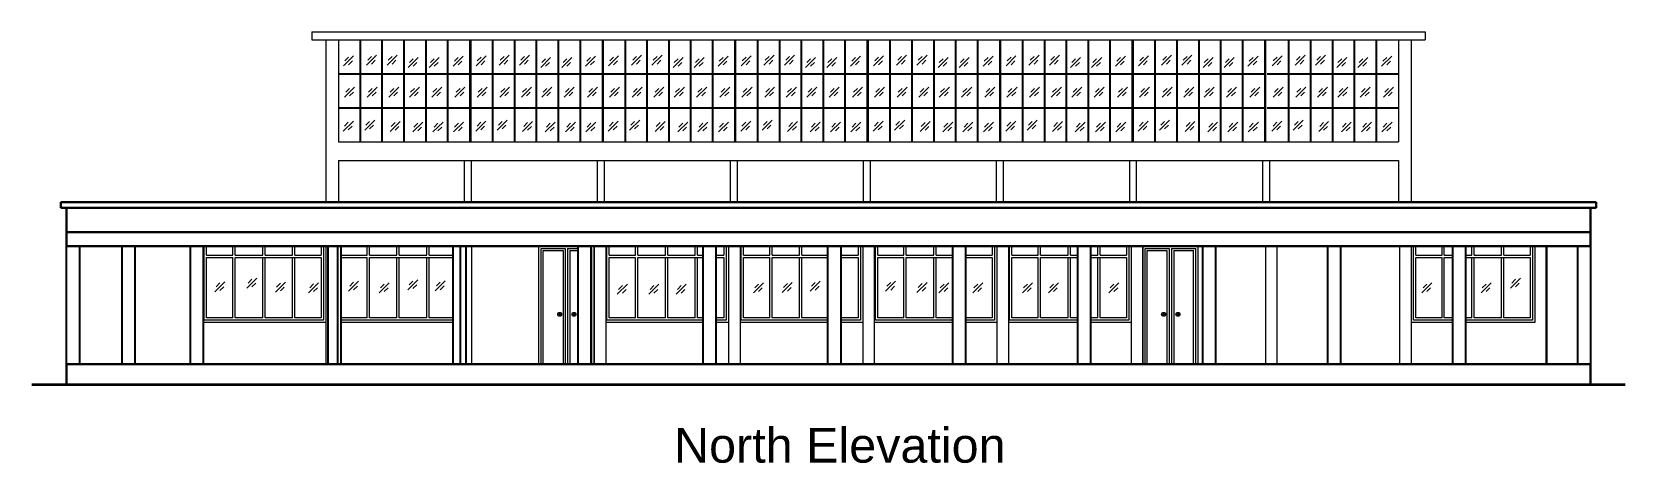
# Model space of a CAD drawing. Header units: inches. Extents: x -6800 to 96653, y -25814 to 17379.
# Drawn here: x 4091 to 5468, y 32 to 405 of the extents above; entities that cross this region are included whole.
import ezdxf

# ---------------------------------------------------------------- set-up
doc = ezdxf.new("R2010")
doc.units = ezdxf.units.IN
doc.header["$MEASUREMENT"] = 0
for name, color, linetype, lineweight in [('Col ele', 50, 'Continuous', 25), ('Const line', 131, 'Continuous', 5), ('Door ele', 20, 'Continuous', 15), ('ele back', 51, 'Continuous', 15), ('ele front', 30, 'Continuous', 30), ('Glass Panal', 200, 'Continuous', 25), ('Ground level', 210, 'Continuous', 35), ('Opening elevation', 130, 'Continuous', 9), ('text', 31, 'Continuous', 13), ('Win ele', 211, 'Continuous', 15)]:
    doc.layers.add(name, color=color, linetype=linetype, lineweight=lineweight)
doc.styles.get("Standard").update_dxf_attribs({"font": 'arial.ttf'})

msp = doc.modelspace()

# ---------------------------------------------------------------- linework, layer by layer
at = {"transparency": 33554559}
for p, q in [((4355.1, 219.9), (4355.1, 117.9)), ((4461.1, 219.9), (4461.1, 117.9))]:
    msp.add_line(p, q, dxfattribs=at)
at = {"layer": 'Col ele'}
for points in [[(4121.1, 117.9), (4121.1, 219.9)], [(4132.1, 219.9), (4132.1, 117.9)], [(4180.1, 219.9), (4180.1, 117.9), (4169.1, 117.9), (4169.1, 219.9)], [(4228.1, 117.9), (4228.1, 219.9)], [(4239.1, 219.9), (4239.1, 117.9)], [(4347.1, 117.9), (4347.1, 219.9)], [(4358.1, 219.9), (4358.1, 117.9)], [(4455.1, 117.9), (4455.1, 219.9)], [(4466.1, 219.9), (4466.1, 117.9)], [(4563.1, 117.9), (4563.1, 219.9)], [(4574.1, 219.9), (4574.1, 117.9)], [(4671.1, 117.9), (4671.1, 219.9)], [(4682.1, 219.9), (4682.1, 117.9)], [(4779.1, 117.9), (4779.1, 219.9)], [(4790.1, 219.9), (4790.1, 117.9)], [(4887.1, 117.9), (4887.1, 219.9)], [(4898.1, 219.9), (4898.1, 117.9)], [(4995.1, 117.9), (4995.1, 219.9)], [(5006.1, 219.9), (5006.1, 117.9)], [(5103.1, 117.9), (5103.1, 219.9)], [(5114.1, 219.9), (5114.1, 117.9)], [(5211.1, 117.9), (5211.1, 219.9)], [(5222.1, 219.9), (5222.1, 117.9)], [(5319.1, 117.9), (5319.1, 219.9)], [(5330.1, 219.9), (5330.1, 117.9)], [(5427.1, 117.9), (5427.1, 219.9)], [(5438.1, 219.9), (5438.1, 117.9)]]:
    msp.add_lwpolyline(points, dxfattribs=at)
at = {"layer": 'Const line', "transparency": 33554564}
for p, q in [((4358.1, 211.9), (4380.8, 211.9)), ((4358.1, 209.9), (4380.8, 209.9)), ((4382.8, 211.9), (4406.6, 211.9))]:
    msp.add_line(p, q, dxfattribs=at)
at = {"layer": 'Door ele', "transparency": 33554564}
for p, q in [((4529.1, 117.9), (4529.1, 219.9)), ((4531.1, 117.9), (4531.1, 217.9)), ((4531.1, 217.9), (4552.1, 217.9)), ((4533.1, 117.9), (4533.1, 215.9)), ((4533.1, 215.9), (4550.1, 215.9)), ((4550.1, 215.9), (4550.1, 117.9)), ((4552.1, 217.9), (4552.1, 117.9)), ((4554.1, 217.9), (4563.1, 217.9)), ((4554.1, 217.9), (4554.1, 117.9)), ((4556.1, 215.9), (4563.1, 215.9)), ((4556.1, 215.9), (4556.1, 117.9)), ((4575.1, 117.9), (4575.1, 217.9)), ((5053.1, 117.9), (5053.1, 217.9)), ((5053.1, 217.9), (5074.1, 217.9)), ((5055.1, 117.9), (5055.1, 215.9)), ((5055.1, 215.9), (5072.1, 215.9)), ((5072.1, 215.9), (5072.1, 117.9)), ((5074.1, 217.9), (5074.1, 117.9)), ((5076.1, 217.9), (5097.1, 217.9)), ((5076.1, 217.9), (5076.1, 117.9)), ((5078.1, 215.9), (5095.1, 215.9)), ((5078.1, 215.9), (5078.1, 117.9)), ((5095.1, 117.9), (5095.1, 215.9)), ((5097.1, 117.9), (5097.1, 217.9)), ((5099.1, 117.9), (5099.1, 219.9))]:
    msp.add_line(p, q, dxfattribs=at)
at = {"layer": 'Door ele'}
for p, q in [((4574.1, 217.9), (4575.1, 217.9)), ((5051.1, 117.9), (5051.1, 219.9))]:
    msp.add_line(p, q, dxfattribs=at)
at = {"layer": 'Door ele', "transparency": 33554559}
msp.add_line((4577.1, 117.9), (4577.1, 219.9), dxfattribs=at)
at = {"layer": 'Door ele', "transparency": 33554564}
for centre, radius in [((4547.2, 160.9), 1.71), ((4547.2, 160.9), 0.709), ((4559.6, 160.9), 1.71), ((4559.6, 160.9), 0.709), ((5069.2, 160.9), 1.71), ((5069.2, 160.9), 0.709), ((5081.6, 160.9), 1.71), ((5081.6, 160.9), 0.709)]:
    msp.add_circle(centre, radius, dxfattribs=at)
at = {"layer": 'ele back', "transparency": 33554641}
for p, q in [((4333.1, 404.9), (5295.1, 404.9)), ((4333.1, 404.9), (4333.1, 397.9)), ((5295.1, 404.9), (5295.1, 397.9)), ((4333.1, 397.9), (5295.1, 397.9)), ((4345.1, 397.9), (4345.1, 257.9)), ((4356.1, 397.9), (4356.1, 309.9)), ((4469.6, 309.9), (4469.6, 397.9)), ((4470.6, 309.9), (4470.6, 397.9)), ((4584.1, 309.9), (4584.1, 397.9)), ((4585.1, 309.9), (4585.1, 397.9)), ((4698.6, 309.9), (4698.6, 397.9)), ((4699.6, 309.9), (4699.6, 397.9)), ((4813.1, 309.9), (4813.1, 397.9)), ((4814.1, 309.9), (4814.1, 397.9)), ((4927.6, 309.9), (4927.6, 397.9)), ((4928.6, 309.9), (4928.6, 397.9)), ((5042.1, 309.9), (5042.1, 397.9)), ((5043.1, 309.9), (5043.1, 397.9)), ((5156.6, 309.9), (5156.6, 397.9)), ((5157.6, 309.9), (5157.6, 397.9)), ((5272.1, 397.9), (5272.1, 309.9)), ((5283.1, 397.9), (5283.1, 257.9)), ((4356.1, 309.9), (4469.6, 309.9)), ((4469.6, 309.9), (5272.1, 309.9)), ((4356.1, 293.9), (5272.1, 293.9)), ((4356.1, 293.9), (4356.1, 257.9)), ((4464.6, 293.9), (4464.6, 257.9)), ((4470.6, 293.9), (4470.6, 257.9)), ((4579.6, 293.9), (4579.6, 257.9)), ((4585.6, 293.9), (4585.6, 257.9)), ((4694.6, 293.9), (4694.6, 257.9)), ((4700.6, 293.9), (4700.6, 257.9)), ((4809.6, 293.9), (4809.6, 257.9)), ((4815.6, 293.9), (4815.6, 257.9)), ((4924.6, 293.9), (4924.6, 257.9)), ((4930.6, 293.9), (4930.6, 257.9)), ((5039.6, 293.9), (5039.6, 257.9)), ((5045.6, 293.9), (5045.6, 257.9)), ((5154.6, 293.9), (5154.6, 257.9)), ((5160.6, 293.9), (5160.6, 257.9)), ((5272.1, 293.9), (5272.1, 257.9))]:
    msp.add_line(p, q, dxfattribs=at)
at = {"layer": 'ele front', "transparency": 33554687}
for p, q in [((4116.1, 257.9), (4116.1, 252.9)), ((4116.1, 257.9), (5443.1, 257.9)), ((4116.1, 252.9), (5443.1, 252.9)), ((4121.1, 252.9), (4121.1, 231.9)), ((5438.1, 252.9), (5438.1, 231.9)), ((5443.1, 257.9), (5443.1, 252.9)), ((5400.1, 219.9), (5400.1, 117.9)), ((4121.1, 117.9), (5438.1, 117.9)), ((4121.1, 99.9), (4121.1, 117.9)), ((5438.1, 99.9), (5438.1, 117.9))]:
    msp.add_line(p, q, dxfattribs=at)
msp.add_lwpolyline([(4121.1, 231.9), (5438.1, 231.9), (5438.1, 219.9), (4121.1, 219.9)], close=True, dxfattribs=at)
at = {"layer": 'Glass Panal', "transparency": 33554628}
for p, q in [((4375, 309.9), (4375, 397.9)), ((4393.9, 309.9), (4393.9, 397.9)), ((4412.8, 309.9), (4412.8, 397.9)), ((4431.7, 309.9), (4431.7, 397.9)), ((4450.6, 309.9), (4450.6, 397.9)), ((4489.5, 309.9), (4489.5, 397.9)), ((4508.4, 309.9), (4508.4, 397.9)), ((4527.3, 309.9), (4527.3, 397.9)), ((4546.2, 309.9), (4546.2, 397.9)), ((4565.1, 309.9), (4565.1, 397.9)), ((4604, 309.9), (4604, 397.9)), ((4622.9, 309.9), (4622.9, 397.9)), ((4641.8, 309.9), (4641.8, 397.9)), ((4660.7, 309.9), (4660.7, 397.9)), ((4679.6, 309.9), (4679.6, 397.9)), ((4718.5, 309.9), (4718.5, 397.9)), ((4737.4, 309.9), (4737.4, 397.9)), ((4756.3, 309.9), (4756.3, 397.9)), ((4775.2, 309.9), (4775.2, 397.9)), ((4794.1, 309.9), (4794.1, 397.9)), ((4833, 309.9), (4833, 397.9)), ((4851.9, 309.9), (4851.9, 397.9)), ((4870.8, 309.9), (4870.8, 397.9)), ((4889.7, 309.9), (4889.7, 397.9)), ((4908.6, 309.9), (4908.6, 397.9)), ((4947.5, 309.9), (4947.5, 397.9)), ((4966.4, 309.9), (4966.4, 397.9)), ((4985.3, 309.9), (4985.3, 397.9)), ((5004.2, 309.9), (5004.2, 397.9)), ((5023.1, 309.9), (5023.1, 397.9)), ((5062, 309.9), (5062, 397.9)), ((5080.9, 309.9), (5080.9, 397.9)), ((5099.8, 309.9), (5099.8, 397.9)), ((5118.7, 309.9), (5118.7, 397.9)), ((5137.6, 309.9), (5137.6, 397.9)), ((5177.5, 309.9), (5177.5, 397.9)), ((5196.4, 309.9), (5196.4, 397.9)), ((5215.3, 309.9), (5215.3, 397.9)), ((5234.2, 309.9), (5234.2, 397.9)), ((5253.1, 309.9), (5253.1, 397.9)), ((4356.1, 368.5), (4469.6, 368.5)), ((4470.6, 368.5), (4584.1, 368.5)), ((4585.1, 368.5), (4698.6, 368.5)), ((4699.6, 368.5), (4813.1, 368.5)), ((4814.1, 368.5), (4927.6, 368.5)), ((4928.6, 368.5), (5042.1, 368.5)), ((5043.1, 368.5), (5156.6, 368.5)), ((5158.6, 368.5), (5272.1, 368.5)), ((4356.1, 339.2), (4469.6, 339.2)), ((4470.6, 339.2), (4584.1, 339.2)), ((4585.1, 339.2), (4698.6, 339.2)), ((4699.6, 339.2), (4813.1, 339.2)), ((4814.1, 339.2), (4927.6, 339.2)), ((4928.6, 339.2), (5042.1, 339.2)), ((5043.1, 339.2), (5156.6, 339.2)), ((5158.6, 339.2), (5272.1, 339.2))]:
    msp.add_line(p, q, dxfattribs=at)
at = {"layer": 'Ground level'}
msp.add_line((5468.1, 99.9), (4091.1, 99.9), dxfattribs=at)
at = {"layer": 'Opening elevation', "lineweight": 5, "transparency": 33554526}
for p, q in [((4360.5, 375.5), (4369.1, 384.1)), ((4361.5, 379.8), (4364.8, 383.1)), ((4364.8, 376.5), (4368.1, 379.8)), ((4380.3, 376), (4389, 384.7)), ((4381.4, 380.3), (4384.7, 383.6)), ((4384.7, 377.1), (4387.9, 380.3)), ((4398, 376), (4406.7, 384.7)), ((4399.1, 380.3), (4402.4, 383.6)), ((4402.4, 377.1), (4405.6, 380.3)), ((4416.3, 374.1), (4424.9, 382.8)), ((4417.3, 378.5), (4420.6, 381.7)), ((4420.6, 375.2), (4423.9, 378.5)), ((4434.5, 374.1), (4443.2, 382.8)), ((4435.6, 378.5), (4438.8, 381.7)), ((4438.8, 375.2), (4442.1, 378.5)), ((4455.1, 375.2), (4463.8, 383.9)), ((4456.2, 379.5), (4459.5, 382.8)), ((4459.5, 376.3), (4462.7, 379.5)), ((4475, 375.5), (4483.6, 384.1)), ((4476, 379.8), (4479.3, 383.1)), ((4479.3, 376.5), (4482.6, 379.8)), ((4494.8, 376), (4503.5, 384.7)), ((4495.9, 380.3), (4499.2, 383.6)), ((4499.2, 377.1), (4502.4, 380.3)), ((4512.5, 376), (4521.2, 384.7)), ((4513.6, 380.3), (4516.9, 383.6)), ((4516.9, 377.1), (4520.1, 380.3)), ((4530.8, 374.1), (4539.4, 382.8)), ((4531.8, 378.5), (4535.1, 381.7)), ((4535.1, 375.2), (4538.4, 378.5)), ((4549, 374.1), (4557.7, 382.8)), ((4550.1, 378.5), (4553.3, 381.7)), ((4553.3, 375.2), (4556.6, 378.5)), ((4569.6, 375.2), (4578.3, 383.9)), ((4570.7, 379.5), (4574, 382.8)), ((4574, 376.3), (4577.2, 379.5)), ((4589.5, 375.5), (4598.1, 384.1)), ((4590.5, 379.8), (4593.8, 383.1)), ((4593.8, 376.5), (4597.1, 379.8)), ((4609.3, 376), (4618, 384.7)), ((4610.4, 380.3), (4613.7, 383.6)), ((4613.7, 377.1), (4616.9, 380.3)), ((4627, 376), (4635.7, 384.7)), ((4628.1, 380.3), (4631.4, 383.6)), ((4631.4, 377.1), (4634.6, 380.3)), ((4645.3, 374.1), (4653.9, 382.8)), ((4646.3, 378.5), (4649.6, 381.7)), ((4649.6, 375.2), (4652.9, 378.5)), ((4663.5, 374.1), (4672.2, 382.8)), ((4664.6, 378.5), (4667.8, 381.7)), ((4667.8, 375.2), (4671.1, 378.5)), ((4684.1, 375.2), (4692.8, 383.9)), ((4685.2, 379.5), (4688.5, 382.8)), ((4688.5, 376.3), (4691.7, 379.5)), ((4704, 375.5), (4712.6, 384.1)), ((4705, 379.8), (4708.3, 383.1)), ((4708.3, 376.5), (4711.6, 379.8)), ((4723.8, 376), (4732.5, 384.7)), ((4724.9, 380.3), (4728.2, 383.6)), ((4728.2, 377.1), (4731.4, 380.3)), ((4741.5, 376), (4750.2, 384.7)), ((4742.6, 380.3), (4745.9, 383.6)), ((4745.9, 377.1), (4749.1, 380.3)), ((4759.8, 374.1), (4768.4, 382.8)), ((4760.8, 378.5), (4764.1, 381.7)), ((4764.1, 375.2), (4767.4, 378.5)), ((4778, 374.1), (4786.7, 382.8)), ((4779.1, 378.5), (4782.3, 381.7)), ((4782.3, 375.2), (4785.6, 378.5)), ((4798.6, 375.2), (4807.3, 383.9)), ((4799.7, 379.5), (4803, 382.8)), ((4803, 376.3), (4806.2, 379.5)), ((4818.5, 375.5), (4827.1, 384.1)), ((4819.5, 379.8), (4822.8, 383.1)), ((4822.8, 376.5), (4826.1, 379.8)), ((4838.3, 376), (4847, 384.7)), ((4839.4, 380.3), (4842.7, 383.6)), ((4842.7, 377.1), (4845.9, 380.3)), ((4856, 376), (4864.7, 384.7)), ((4857.1, 380.3), (4860.4, 383.6)), ((4860.4, 377.1), (4863.6, 380.3)), ((4874.3, 374.1), (4882.9, 382.8)), ((4875.3, 378.5), (4878.6, 381.7)), ((4878.6, 375.2), (4881.9, 378.5)), ((4892.5, 374.1), (4901.2, 382.8)), ((4893.6, 378.5), (4896.8, 381.7)), ((4896.8, 375.2), (4900.1, 378.5)), ((4913.1, 375.2), (4921.8, 383.9)), ((4914.2, 379.5), (4917.5, 382.8)), ((4917.5, 376.3), (4920.7, 379.5)), ((4933, 375.5), (4941.6, 384.1)), ((4934, 379.8), (4937.3, 383.1)), ((4937.3, 376.5), (4940.6, 379.8)), ((4952.8, 376), (4961.5, 384.7)), ((4953.9, 380.3), (4957.2, 383.6)), ((4957.2, 377.1), (4960.4, 380.3)), ((4970.5, 376), (4979.2, 384.7)), ((4971.6, 380.3), (4974.9, 383.6)), ((4974.9, 377.1), (4978.1, 380.3)), ((4988.8, 374.1), (4997.4, 382.8)), ((4989.8, 378.5), (4993.1, 381.7)), ((4993.1, 375.2), (4996.4, 378.5)), ((5007, 374.1), (5015.7, 382.8)), ((5008.1, 378.5), (5011.3, 381.7)), ((5011.3, 375.2), (5014.6, 378.5)), ((5027.6, 375.2), (5036.3, 383.9)), ((5028.7, 379.5), (5032, 382.8)), ((5032, 376.3), (5035.2, 379.5)), ((5047.5, 375.5), (5056.1, 384.1)), ((5048.5, 379.8), (5051.8, 383.1)), ((5051.8, 376.5), (5055.1, 379.8)), ((5067.3, 376), (5076, 384.7)), ((5068.4, 380.3), (5071.7, 383.6)), ((5071.7, 377.1), (5074.9, 380.3)), ((5085, 376), (5093.7, 384.7)), ((5086.1, 380.3), (5089.4, 383.6)), ((5089.4, 377.1), (5092.6, 380.3)), ((5103.3, 374.1), (5111.9, 382.8)), ((5104.3, 378.5), (5107.6, 381.7)), ((5107.6, 375.2), (5110.9, 378.5)), ((5121.5, 374.1), (5130.2, 382.8)), ((5122.6, 378.5), (5125.8, 381.7)), ((5125.8, 375.2), (5129.1, 378.5)), ((5142.1, 375.2), (5150.8, 383.9)), ((5143.2, 379.5), (5146.5, 382.8)), ((5146.5, 376.3), (5149.7, 379.5)), ((5163, 375.5), (5171.6, 384.1)), ((5164, 379.8), (5167.3, 383.1)), ((5167.3, 376.5), (5170.6, 379.8)), ((5182.8, 376), (5191.5, 384.7)), ((5183.9, 380.3), (5187.2, 383.6)), ((5187.2, 377.1), (5190.4, 380.3)), ((5200.5, 376), (5209.2, 384.7)), ((5201.6, 380.3), (5204.9, 383.6)), ((5204.9, 377.1), (5208.1, 380.3)), ((5218.8, 374.1), (5227.4, 382.8)), ((5219.8, 378.5), (5223.1, 381.7)), ((5223.1, 375.2), (5226.4, 378.5)), ((5237, 374.1), (5245.7, 382.8)), ((5238.1, 378.5), (5241.3, 381.7)), ((5241.3, 375.2), (5244.6, 378.5)), ((5257.6, 375.2), (5266.3, 383.9)), ((5258.7, 379.5), (5262, 382.8)), ((5262, 376.3), (5265.2, 379.5)), ((4361.3, 348.4), (4370, 357.1)), ((4362.4, 352.7), (4365.6, 356)), ((4365.6, 349.5), (4368.9, 352.7)), ((4380.9, 348.4), (4389.5, 357.1)), ((4381.9, 352.7), (4385.2, 356)), ((4385.2, 349.5), (4388.5, 352.7)), ((4399.6, 348.4), (4408.3, 357.1)), ((4400.7, 352.7), (4404, 356)), ((4404, 349.5), (4407.2, 352.7)), ((4417.3, 348.4), (4426, 357.1)), ((4418.4, 352.7), (4421.7, 356)), ((4421.7, 349.5), (4424.9, 352.7)), ((4436.6, 348.4), (4445.3, 357.1)), ((4437.7, 352.7), (4441, 356)), ((4441, 349.5), (4444.2, 352.7)), ((4456.7, 348.4), (4465.4, 357.1)), ((4457.8, 352.7), (4461.1, 356)), ((4461.1, 349.5), (4464.3, 352.7)), ((4475.8, 348.4), (4484.5, 357.1)), ((4476.9, 352.7), (4480.1, 356)), ((4480.1, 349.5), (4483.4, 352.7)), ((4495.4, 348.4), (4504, 357.1)), ((4496.4, 352.7), (4499.7, 356)), ((4499.7, 349.5), (4503, 352.7)), ((4514.1, 348.4), (4522.8, 357.1)), ((4515.2, 352.7), (4518.5, 356)), ((4518.5, 349.5), (4521.7, 352.7)), ((4531.8, 348.4), (4540.5, 357.1)), ((4532.9, 352.7), (4536.2, 356)), ((4536.2, 349.5), (4539.4, 352.7)), ((4551.1, 348.4), (4559.8, 357.1)), ((4552.2, 352.7), (4555.5, 356)), ((4555.5, 349.5), (4558.7, 352.7)), ((4571.2, 348.4), (4579.9, 357.1)), ((4572.3, 352.7), (4575.6, 356)), ((4575.6, 349.5), (4578.8, 352.7)), ((4590.3, 348.4), (4599, 357.1)), ((4591.4, 352.7), (4594.6, 356)), ((4594.6, 349.5), (4597.9, 352.7)), ((4609.9, 348.4), (4618.5, 357.1)), ((4610.9, 352.7), (4614.2, 356)), ((4614.2, 349.5), (4617.5, 352.7)), ((4628.6, 348.4), (4637.3, 357.1)), ((4629.7, 352.7), (4633, 356)), ((4633, 349.5), (4636.2, 352.7)), ((4646.3, 348.4), (4655, 357.1)), ((4647.4, 352.7), (4650.7, 356)), ((4650.7, 349.5), (4653.9, 352.7)), ((4665.6, 348.4), (4674.3, 357.1)), ((4666.7, 352.7), (4670, 356)), ((4670, 349.5), (4673.2, 352.7)), ((4685.7, 348.4), (4694.4, 357.1)), ((4686.8, 352.7), (4690.1, 356)), ((4690.1, 349.5), (4693.3, 352.7)), ((4704.8, 348.4), (4713.5, 357.1)), ((4705.9, 352.7), (4709.1, 356)), ((4709.1, 349.5), (4712.4, 352.7)), ((4724.4, 348.4), (4733, 357.1)), ((4725.4, 352.7), (4728.7, 356)), ((4728.7, 349.5), (4732, 352.7)), ((4743.1, 348.4), (4751.8, 357.1)), ((4744.2, 352.7), (4747.5, 356)), ((4747.5, 349.5), (4750.7, 352.7)), ((4760.8, 348.4), (4769.5, 357.1)), ((4761.9, 352.7), (4765.2, 356)), ((4765.2, 349.5), (4768.4, 352.7)), ((4780.1, 348.4), (4788.8, 357.1)), ((4781.2, 352.7), (4784.5, 356)), ((4784.5, 349.5), (4787.7, 352.7)), ((4800.2, 348.4), (4808.9, 357.1)), ((4801.3, 352.7), (4804.6, 356)), ((4804.6, 349.5), (4807.8, 352.7)), ((4819.3, 348.4), (4828, 357.1)), ((4820.4, 352.7), (4823.6, 356)), ((4823.6, 349.5), (4826.9, 352.7)), ((4838.9, 348.4), (4847.5, 357.1)), ((4839.9, 352.7), (4843.2, 356)), ((4843.2, 349.5), (4846.5, 352.7)), ((4857.6, 348.4), (4866.3, 357.1)), ((4858.7, 352.7), (4862, 356)), ((4862, 349.5), (4865.2, 352.7)), ((4875.3, 348.4), (4884, 357.1)), ((4876.4, 352.7), (4879.7, 356)), ((4879.7, 349.5), (4882.9, 352.7)), ((4894.6, 348.4), (4903.3, 357.1)), ((4895.7, 352.7), (4899, 356)), ((4899, 349.5), (4902.2, 352.7)), ((4914.7, 348.4), (4923.4, 357.1)), ((4915.8, 352.7), (4919.1, 356)), ((4919.1, 349.5), (4922.3, 352.7)), ((4933.8, 348.4), (4942.5, 357.1)), ((4934.9, 352.7), (4938.1, 356)), ((4938.1, 349.5), (4941.4, 352.7)), ((4953.4, 348.4), (4962, 357.1)), ((4954.4, 352.7), (4957.7, 356)), ((4957.7, 349.5), (4961, 352.7)), ((4972.1, 348.4), (4980.8, 357.1)), ((4973.2, 352.7), (4976.5, 356)), ((4976.5, 349.5), (4979.7, 352.7)), ((4989.8, 348.4), (4998.5, 357.1)), ((4990.9, 352.7), (4994.2, 356)), ((4994.2, 349.5), (4997.4, 352.7)), ((5009.1, 348.4), (5017.8, 357.1)), ((5010.2, 352.7), (5013.5, 356)), ((5013.5, 349.5), (5016.7, 352.7)), ((5029.2, 348.4), (5037.9, 357.1)), ((5030.3, 352.7), (5033.6, 356)), ((5033.6, 349.5), (5036.8, 352.7)), ((5048.3, 348.4), (5057, 357.1)), ((5049.4, 352.7), (5052.6, 356)), ((5052.6, 349.5), (5055.9, 352.7)), ((5067.9, 348.4), (5076.5, 357.1)), ((5068.9, 352.7), (5072.2, 356)), ((5072.2, 349.5), (5075.5, 352.7)), ((5086.6, 348.4), (5095.3, 357.1)), ((5087.7, 352.7), (5091, 356)), ((5091, 349.5), (5094.2, 352.7)), ((5104.3, 348.4), (5113, 357.1)), ((5105.4, 352.7), (5108.7, 356)), ((5108.7, 349.5), (5111.9, 352.7)), ((5123.6, 348.4), (5132.3, 357.1)), ((5124.7, 352.7), (5128, 356)), ((5128, 349.5), (5131.2, 352.7)), ((5143.7, 348.4), (5152.4, 357.1)), ((5144.8, 352.7), (5148.1, 356)), ((5148.1, 349.5), (5151.3, 352.7)), ((5163.8, 348.4), (5172.5, 357.1)), ((5164.9, 352.7), (5168.1, 356)), ((5168.1, 349.5), (5171.4, 352.7)), ((5183.4, 348.4), (5192, 357.1)), ((5184.4, 352.7), (5187.7, 356)), ((5187.7, 349.5), (5191, 352.7)), ((5202.1, 348.4), (5210.8, 357.1)), ((5203.2, 352.7), (5206.5, 356)), ((5206.5, 349.5), (5209.7, 352.7)), ((5219.8, 348.4), (5228.5, 357.1)), ((5220.9, 352.7), (5224.2, 356)), ((5224.2, 349.5), (5227.4, 352.7)), ((5239.1, 348.4), (5247.8, 357.1)), ((5240.2, 352.7), (5243.5, 356)), ((5243.5, 349.5), (5246.7, 352.7)), ((5259.2, 348.4), (5267.9, 357.1)), ((5260.3, 352.7), (5263.6, 356)), ((5263.6, 349.5), (5266.8, 352.7)), ((4360.2, 319.2), (4368.9, 327.8)), ((4361.3, 323.5), (4364.5, 326.8)), ((4364.5, 320.2), (4367.8, 323.5)), ((4378.7, 320), (4387.4, 328.7)), ((4379.8, 324.3), (4383, 327.6)), ((4383, 321), (4386.3, 324.3)), ((4400.7, 318.9), (4409.3, 327.6)), ((4401.7, 323.2), (4405, 326.5)), ((4405, 320), (4408.3, 323.2)), ((4420.3, 318.4), (4428.9, 327)), ((4421.3, 322.7), (4424.6, 326)), ((4424.6, 319.4), (4427.9, 322.7)), ((4437.7, 318.4), (4446.4, 327)), ((4438.8, 322.7), (4442, 326)), ((4442, 319.4), (4445.3, 322.7)), ((4455.4, 318.4), (4464.1, 327)), ((4456.4, 322.7), (4459.7, 326)), ((4459.7, 319.4), (4463, 322.7)), ((4474.7, 319.2), (4483.4, 327.8)), ((4475.8, 323.5), (4479, 326.8)), ((4479, 320.2), (4482.3, 323.5)), ((4493.2, 320), (4501.9, 328.7)), ((4494.3, 324.3), (4497.5, 327.6)), ((4497.5, 321), (4500.8, 324.3)), ((4515.2, 318.9), (4523.8, 327.6)), ((4516.2, 323.2), (4519.5, 326.5)), ((4519.5, 320), (4522.8, 323.2)), ((4534.8, 318.4), (4543.4, 327)), ((4535.8, 322.7), (4539.1, 326)), ((4539.1, 319.4), (4542.4, 322.7)), ((4552.2, 318.4), (4560.9, 327)), ((4553.3, 322.7), (4556.5, 326)), ((4556.5, 319.4), (4559.8, 322.7)), ((4569.9, 318.4), (4578.6, 327)), ((4570.9, 322.7), (4574.2, 326)), ((4574.2, 319.4), (4577.5, 322.7)), ((4589.2, 319.2), (4597.9, 327.8)), ((4590.3, 323.5), (4593.5, 326.8)), ((4593.5, 320.2), (4596.8, 323.5)), ((4607.7, 320), (4616.4, 328.7)), ((4608.8, 324.3), (4612, 327.6)), ((4612, 321), (4615.3, 324.3)), ((4629.7, 318.9), (4638.3, 327.6)), ((4630.7, 323.2), (4634, 326.5)), ((4634, 320), (4637.3, 323.2)), ((4649.3, 318.4), (4657.9, 327)), ((4650.3, 322.7), (4653.6, 326)), ((4653.6, 319.4), (4656.9, 322.7)), ((4666.7, 318.4), (4675.4, 327)), ((4667.8, 322.7), (4671, 326)), ((4671, 319.4), (4674.3, 322.7)), ((4684.4, 318.4), (4693.1, 327)), ((4685.4, 322.7), (4688.7, 326)), ((4688.7, 319.4), (4692, 322.7)), ((4703.7, 319.2), (4712.4, 327.8)), ((4704.8, 323.5), (4708, 326.8)), ((4708, 320.2), (4711.3, 323.5)), ((4722.2, 320), (4730.9, 328.7)), ((4723.3, 324.3), (4726.5, 327.6)), ((4726.5, 321), (4729.8, 324.3)), ((4744.2, 318.9), (4752.8, 327.6)), ((4745.2, 323.2), (4748.5, 326.5)), ((4748.5, 320), (4751.8, 323.2)), ((4763.8, 318.4), (4772.4, 327)), ((4764.8, 322.7), (4768.1, 326)), ((4768.1, 319.4), (4771.4, 322.7)), ((4781.2, 318.4), (4789.9, 327)), ((4782.3, 322.7), (4785.5, 326)), ((4785.5, 319.4), (4788.8, 322.7)), ((4798.9, 318.4), (4807.6, 327)), ((4799.9, 322.7), (4803.2, 326)), ((4803.2, 319.4), (4806.5, 322.7)), ((4818.2, 319.2), (4826.9, 327.8)), ((4819.3, 323.5), (4822.5, 326.8)), ((4822.5, 320.2), (4825.8, 323.5)), ((4836.7, 320), (4845.4, 328.7)), ((4837.8, 324.3), (4841, 327.6)), ((4841, 321), (4844.3, 324.3)), ((4858.7, 318.9), (4867.3, 327.6)), ((4859.7, 323.2), (4863, 326.5)), ((4863, 320), (4866.3, 323.2)), ((4878.3, 318.4), (4886.9, 327)), ((4879.3, 322.7), (4882.6, 326)), ((4882.6, 319.4), (4885.9, 322.7)), ((4895.7, 318.4), (4904.4, 327)), ((4896.8, 322.7), (4900, 326)), ((4900, 319.4), (4903.3, 322.7)), ((4913.4, 318.4), (4922.1, 327)), ((4914.4, 322.7), (4917.7, 326)), ((4917.7, 319.4), (4921, 322.7)), ((4932.7, 319.2), (4941.4, 327.8)), ((4933.8, 323.5), (4937, 326.8)), ((4937, 320.2), (4940.3, 323.5)), ((4951.2, 320), (4959.9, 328.7)), ((4952.3, 324.3), (4955.5, 327.6)), ((4955.5, 321), (4958.8, 324.3)), ((4973.2, 318.9), (4981.8, 327.6)), ((4974.2, 323.2), (4977.5, 326.5)), ((4977.5, 320), (4980.8, 323.2)), ((4992.8, 318.4), (5001.4, 327)), ((4993.8, 322.7), (4997.1, 326)), ((4997.1, 319.4), (5000.4, 322.7)), ((5010.2, 318.4), (5018.9, 327)), ((5011.3, 322.7), (5014.5, 326)), ((5014.5, 319.4), (5017.8, 322.7)), ((5027.9, 318.4), (5036.6, 327)), ((5028.9, 322.7), (5032.2, 326)), ((5032.2, 319.4), (5035.5, 322.7)), ((5047.2, 319.2), (5055.9, 327.8)), ((5048.3, 323.5), (5051.5, 326.8)), ((5051.5, 320.2), (5054.8, 323.5)), ((5065.7, 320), (5074.4, 328.7)), ((5066.8, 324.3), (5070, 327.6)), ((5070, 321), (5073.3, 324.3)), ((5087.7, 318.9), (5096.3, 327.6)), ((5088.7, 323.2), (5092, 326.5)), ((5092, 320), (5095.3, 323.2)), ((5107.3, 318.4), (5115.9, 327)), ((5108.3, 322.7), (5111.6, 326)), ((5111.6, 319.4), (5114.9, 322.7)), ((5124.7, 318.4), (5133.4, 327)), ((5125.8, 322.7), (5129, 326)), ((5129, 319.4), (5132.3, 322.7)), ((5142.4, 318.4), (5151.1, 327)), ((5143.4, 322.7), (5146.7, 326)), ((5146.7, 319.4), (5150, 322.7)), ((5162.7, 319.2), (5171.4, 327.8)), ((5163.8, 323.5), (5167, 326.8)), ((5167, 320.2), (5170.3, 323.5)), ((5181.2, 320), (5189.9, 328.7)), ((5182.3, 324.3), (5185.5, 327.6)), ((5185.5, 321), (5188.8, 324.3)), ((5203.2, 318.9), (5211.8, 327.6)), ((5204.2, 323.2), (5207.5, 326.5)), ((5207.5, 320), (5210.8, 323.2)), ((5222.8, 318.4), (5231.4, 327)), ((5223.8, 322.7), (5227.1, 326)), ((5227.1, 319.4), (5230.4, 322.7)), ((5240.2, 318.4), (5248.9, 327)), ((5241.3, 322.7), (5244.5, 326)), ((5244.5, 319.4), (5247.8, 322.7)), ((5257.9, 318.4), (5266.6, 327)), ((5258.9, 322.7), (5262.2, 326)), ((5262.2, 319.4), (5265.5, 322.7)), ((4249.3, 180.4), (4257.9, 189.1)), ((4250.3, 184.7), (4253.6, 188)), ((4253.6, 181.5), (4256.9, 184.7)), ((4276.9, 183.6), (4285.6, 192.2)), ((4278, 187.9), (4281.2, 191.2)), ((4281.2, 184.6), (4284.5, 187.9)), ((4301.5, 180.1), (4310.2, 188.7)), ((4302.6, 184.4), (4305.9, 187.7)), ((4305.9, 181.1), (4309.1, 184.4)), ((4330.2, 179.6), (4338.8, 188.2)), ((4331.2, 183.9), (4334.5, 187.2)), ((4334.5, 180.6), (4337.8, 183.9)), ((4364.8, 181), (4373.5, 189.7)), ((4365.9, 185.3), (4369.1, 188.6)), ((4369.1, 182.1), (4372.4, 185.3)), ((4391.3, 179.5), (4399.9, 188.2)), ((4392.3, 183.9), (4395.6, 187.1)), ((4395.6, 180.6), (4398.9, 183.9)), ((4416.1, 182), (4424.7, 190.7)), ((4417.1, 186.4), (4420.4, 189.6)), ((4420.4, 183.1), (4423.7, 186.4)), ((4439.7, 181.2), (4448.3, 189.9)), ((4440.7, 185.5), (4444, 188.8)), ((4444, 182.2), (4447.3, 185.5)), ((4597, 178.2), (4605.7, 186.9)), ((4598.1, 182.5), (4601.4, 185.8)), ((4601.4, 179.3), (4604.6, 182.5)), ((4624.4, 178.2), (4633, 186.9)), ((4625.4, 182.5), (4628.7, 185.8)), ((4628.7, 179.3), (4632, 182.5)), ((4647.9, 178.2), (4656.6, 186.9)), ((4649, 182.5), (4652.3, 185.8)), ((4652.3, 179.3), (4655.5, 182.5)), ((4714.7, 179.5), (4723.4, 188.2)), ((4715.8, 183.9), (4719.1, 187.1)), ((4719.1, 180.6), (4722.3, 183.9)), ((4739.6, 179.8), (4748.3, 188.5)), ((4740.7, 184.1), (4744, 187.4)), ((4744, 180.9), (4747.2, 184.1)), ((4763.8, 180.9), (4772.4, 189.5)), ((4764.8, 185.2), (4768.1, 188.5)), ((4768.1, 181.9), (4771.4, 185.2)), ((4828.9, 180.9), (4837.6, 189.5)), ((4830, 185.2), (4833.3, 188.5)), ((4833.3, 181.9), (4836.6, 185.2)), ((4856, 179.8), (4864.7, 188.5)), ((4857.1, 184.1), (4860.4, 187.4)), ((4860.4, 180.9), (4863.6, 184.1)), ((4875, 179.5), (4883.7, 188.2)), ((4876.1, 183.9), (4879.4, 187.1)), ((4879.4, 180.6), (4882.6, 183.9)), ((4904.3, 179.5), (4912.9, 188.2)), ((4905.3, 183.9), (4908.6, 187.1)), ((4908.6, 180.6), (4911.9, 183.9)), ((4947.2, 179.5), (4955.8, 188.2)), ((4948.2, 183.9), (4951.5, 187.1)), ((4951.5, 180.6), (4954.8, 183.9)), ((4969.7, 179.5), (4978.4, 188.2)), ((4970.8, 183.9), (4974, 187.1)), ((4974, 180.6), (4977.3, 183.9)), ((5021.9, 179.5), (5030.6, 188.2)), ((5023, 183.9), (5026.3, 187.1)), ((5026.3, 180.6), (5029.5, 183.9)), ((5292.3, 179.5), (5301, 188.2)), ((5293.4, 183.9), (5296.7, 187.1)), ((5296.7, 180.6), (5299.9, 183.9)), ((5343.5, 179.5), (5352.2, 188.2)), ((5344.6, 183.9), (5347.9, 187.1)), ((5347.9, 180.6), (5351.1, 183.9)), ((5369, 183.6), (5377.7, 192.2)), ((5370.1, 187.9), (5373.3, 191.2)), ((5373.3, 184.6), (5376.6, 187.9))]:
    msp.add_line(p, q, dxfattribs=at)
at = {"layer": 'Win ele'}
for p, q in [((4242.1, 211.9), (4264.8, 211.9)), ((4242.1, 209.9), (4264.8, 209.9)), ((4264.8, 211.9), (4264.8, 219.9)), ((4264.8, 157.9), (4264.8, 209.9)), ((4266.8, 211.9), (4266.8, 219.9)), ((4266.8, 211.9), (4290.6, 211.9)), ((4266.8, 209.9), (4341.1, 209.9)), ((4266.8, 157.9), (4266.8, 209.9)), ((4290.6, 211.9), (4290.6, 219.9)), ((4290.6, 157.9), (4290.6, 209.9)), ((4292.6, 211.9), (4292.6, 219.9)), ((4292.6, 211.9), (4316.3, 211.9)), ((4292.6, 157.9), (4292.6, 209.9)), ((4316.3, 211.9), (4316.3, 219.9)), ((4316.3, 157.9), (4316.3, 209.9)), ((4318.3, 211.9), (4318.3, 219.9)), ((4318.3, 211.9), (4341.1, 211.9)), ((4318.3, 157.9), (4318.3, 209.9)), ((4358.1, 211.9), (4380.8, 211.9)), ((4358.1, 209.9), (4380.8, 209.9)), ((4380.8, 211.9), (4380.8, 219.9)), ((4380.8, 157.9), (4380.8, 209.9)), ((4382.8, 211.9), (4382.8, 219.9)), ((4382.8, 211.9), (4406.6, 211.9)), ((4382.8, 209.9), (4455.1, 209.9)), ((4382.8, 157.9), (4382.8, 209.9)), ((4406.6, 211.9), (4406.6, 219.9)), ((4406.6, 157.9), (4406.6, 209.9)), ((4408.6, 211.9), (4408.6, 219.9)), ((4408.6, 211.9), (4432.3, 211.9)), ((4408.6, 157.9), (4408.6, 209.9)), ((4432.3, 211.9), (4432.3, 219.9)), ((4432.3, 157.9), (4432.3, 209.9)), ((4434.3, 211.9), (4434.3, 219.9)), ((4434.3, 211.9), (4455.1, 211.9)), ((4434.3, 157.9), (4434.3, 209.9)), ((4590.1, 211.9), (4612.8, 211.9)), ((4590.1, 209.9), (4612.8, 209.9)), ((4612.8, 211.9), (4612.8, 219.9)), ((4612.8, 157.9), (4612.8, 209.9)), ((4614.8, 211.9), (4614.8, 219.9)), ((4614.8, 211.9), (4638.6, 211.9)), ((4614.8, 209.9), (4671.1, 209.9)), ((4614.8, 157.9), (4614.8, 209.9)), ((4638.6, 211.9), (4638.6, 219.9)), ((4638.6, 157.9), (4638.6, 209.9)), ((4640.6, 211.9), (4640.6, 219.9)), ((4640.6, 211.9), (4664.3, 211.9)), ((4640.6, 157.9), (4640.6, 209.9)), ((4664.3, 211.9), (4664.3, 219.9)), ((4664.3, 157.9), (4664.3, 209.9)), ((4666.3, 211.9), (4666.3, 219.9)), ((4666.3, 211.9), (4671.1, 211.9)), ((4666.3, 157.9), (4666.3, 209.9)), ((4682.1, 211.9), (4689.1, 211.9)), ((4682.1, 209.9), (4689.1, 209.9)), ((4706.1, 211.9), (4728.8, 211.9)), ((4706.1, 209.9), (4728.8, 209.9)), ((4728.8, 211.9), (4728.8, 219.9)), ((4728.8, 157.9), (4728.8, 209.9)), ((4730.8, 211.9), (4730.8, 219.9)), ((4730.8, 211.9), (4754.6, 211.9)), ((4730.8, 209.9), (4779.1, 209.9)), ((4730.8, 157.9), (4730.8, 209.9)), ((4754.6, 211.9), (4754.6, 219.9)), ((4754.6, 157.9), (4754.6, 209.9)), ((4756.6, 211.9), (4756.6, 219.9)), ((4756.6, 211.9), (4779.1, 211.9)), ((4756.6, 157.9), (4756.6, 209.9)), ((4790.1, 211.9), (4805.1, 211.9)), ((4790.1, 209.9), (4805.1, 209.9)), ((4822.1, 211.9), (4844.8, 211.9)), ((4822.1, 209.9), (4844.8, 209.9)), ((4844.8, 211.9), (4844.8, 219.9)), ((4844.8, 157.9), (4844.8, 209.9)), ((4846.8, 211.9), (4846.8, 219.9)), ((4846.8, 211.9), (4870.6, 211.9)), ((4846.8, 209.9), (4887.1, 209.9)), ((4846.8, 157.9), (4846.8, 209.9)), ((4870.6, 211.9), (4870.6, 219.9)), ((4870.6, 157.9), (4870.6, 209.9)), ((4872.6, 211.9), (4872.6, 219.9)), ((4872.6, 211.9), (4887.1, 211.9)), ((4872.6, 157.9), (4872.6, 209.9)), ((4898.1, 209.9), (4921.1, 209.9)), ((4898.3, 211.9), (4898.3, 219.9)), ((4898.3, 211.9), (4921.1, 211.9)), ((4898.3, 157.9), (4898.3, 209.9)), ((4938.1, 211.9), (4960.8, 211.9)), ((4938.1, 209.9), (4960.8, 209.9)), ((4960.8, 211.9), (4960.8, 219.9)), ((4960.8, 157.9), (4960.8, 209.9)), ((4962.8, 211.9), (4962.8, 219.9)), ((4962.8, 211.9), (4986.6, 211.9)), ((4962.8, 209.9), (4995.1, 209.9)), ((4962.8, 157.9), (4962.8, 209.9)), ((4986.6, 211.9), (4986.6, 219.9)), ((4986.6, 157.9), (4986.6, 209.9)), ((4988.6, 211.9), (4988.6, 219.9)), ((4988.6, 211.9), (4995.1, 211.9)), ((4988.6, 157.9), (4988.6, 209.9)), ((5006.1, 211.9), (5012.3, 211.9)), ((5006.1, 209.9), (5037.1, 209.9)), ((5012.3, 211.9), (5012.3, 219.9)), ((5012.3, 157.9), (5012.3, 209.9)), ((5014.3, 211.9), (5014.3, 219.9)), ((5014.3, 211.9), (5037.1, 211.9)), ((5014.3, 157.9), (5014.3, 209.9)), ((5287.1, 211.9), (5309.8, 211.9)), ((5287.1, 209.9), (5309.8, 209.9)), ((5309.8, 211.9), (5309.8, 219.9)), ((5309.8, 157.9), (5309.8, 209.9)), ((5311.8, 211.9), (5311.8, 219.9)), ((5311.8, 211.9), (5319.1, 211.9)), ((5311.8, 209.9), (5319.1, 209.9)), ((5311.8, 157.9), (5311.8, 209.9)), ((5330.1, 211.9), (5335.6, 211.9)), ((5330.1, 209.9), (5386.1, 209.9)), ((5335.6, 211.9), (5335.6, 219.9)), ((5335.6, 157.9), (5335.6, 209.9)), ((5337.6, 211.9), (5337.6, 219.9)), ((5337.6, 211.9), (5361.3, 211.9)), ((5337.6, 157.9), (5337.6, 209.9)), ((5361.3, 211.9), (5361.3, 219.9)), ((5361.3, 157.9), (5361.3, 209.9)), ((5363.3, 211.9), (5363.3, 219.9)), ((5363.3, 211.9), (5386.1, 211.9)), ((5363.3, 157.9), (5363.3, 209.9))]:
    msp.add_line(p, q, dxfattribs=at)
at = {"layer": 'Win ele', "transparency": 33554526}
for p, q in [((4345.1, 219.9), (4345.1, 117.9)), ((4471.1, 219.9), (4471.1, 117.9)), ((4577.1, 219.9), (4577.1, 117.9)), ((4587.1, 219.9), (4587.1, 117.9)), ((4693.1, 219.9), (4693.1, 117.9)), ((4703.1, 219.9), (4703.1, 117.9)), ((4809.1, 219.9), (4809.1, 117.9)), ((4819.1, 219.9), (4819.1, 117.9)), ((4925.1, 219.9), (4925.1, 117.9)), ((4935.1, 219.9), (4935.1, 117.9)), ((5041.1, 219.9), (5041.1, 117.9)), ((5051.1, 219.9), (5051.1, 117.9)), ((5157.1, 219.9), (5157.1, 117.9)), ((5167.1, 219.9), (5167.1, 117.9)), ((5273.1, 219.9), (5273.1, 117.9)), ((5283.1, 219.9), (5283.1, 117.9))]:
    msp.add_line(p, q, dxfattribs=at)
at = {"layer": 'Win ele'}
for points in [[(4343.1, 219.9), (4343.1, 155.9), (4240.1, 155.9), (4240.1, 219.9)], [(4242.1, 211.9), (4242.1, 219.9)], [(4264.8, 157.9), (4242.1, 157.9), (4242.1, 209.9)], [(4341.1, 209.9), (4341.1, 157.9), (4318.3, 157.9)], [(4341.1, 219.9), (4341.1, 211.9)], [(4671.1, 155.9), (4588.1, 155.9), (4588.1, 219.9)], [(4590.1, 211.9), (4590.1, 219.9)], [(4612.8, 157.9), (4590.1, 157.9), (4590.1, 209.9)], [(4691.1, 219.9), (4691.1, 155.9), (4682.1, 155.9)], [(4689.1, 209.9), (4689.1, 157.9), (4682.1, 157.9)], [(4689.1, 219.9), (4689.1, 211.9)], [(4779.1, 155.9), (4704.1, 155.9), (4704.1, 219.9)], [(4706.1, 211.9), (4706.1, 219.9)], [(4728.8, 157.9), (4706.1, 157.9), (4706.1, 209.9)], [(4807.1, 219.9), (4807.1, 155.9), (4790.1, 155.9)], [(4805.1, 209.9), (4805.1, 157.9), (4790.1, 157.9)], [(4805.1, 219.9), (4805.1, 211.9)], [(4887.1, 155.9), (4820.1, 155.9), (4820.1, 219.9)], [(4822.1, 211.9), (4822.1, 219.9)], [(4844.8, 157.9), (4822.1, 157.9), (4822.1, 209.9)], [(4923.1, 219.9), (4923.1, 155.9), (4898.1, 155.9)], [(4921.1, 209.9), (4921.1, 157.9), (4898.3, 157.9)], [(4921.1, 219.9), (4921.1, 211.9)], [(4995.1, 155.9), (4936.1, 155.9), (4936.1, 219.9)], [(4938.1, 211.9), (4938.1, 219.9)], [(4960.8, 157.9), (4938.1, 157.9), (4938.1, 209.9)], [(5039.1, 219.9), (5039.1, 155.9), (5006.1, 155.9)], [(5037.1, 209.9), (5037.1, 157.9), (5014.3, 157.9)], [(5037.1, 219.9), (5037.1, 211.9)], [(5319.1, 155.9), (5285.1, 155.9), (5285.1, 219.9)], [(5287.1, 211.9), (5287.1, 219.9)], [(5309.8, 157.9), (5287.1, 157.9), (5287.1, 209.9)], [(5390.1, 219.9), (5390.1, 153.9), (5330.1, 153.9)], [(5388.1, 219.9), (5388.1, 155.9), (5330.1, 155.9)], [(5386.1, 209.9), (5386.1, 157.9), (5363.3, 157.9)], [(5386.1, 219.9), (5386.1, 211.9)], [(4345.1, 153.9), (4239.1, 153.9)], [(4290.6, 157.9), (4266.8, 157.9)], [(4316.3, 157.9), (4292.6, 157.9)], [(4380.8, 157.9), (4358.1, 157.9)], [(4455.1, 155.9), (4358.1, 155.9)], [(4455.1, 153.9), (4358.1, 153.9)], [(4406.6, 157.9), (4382.8, 157.9)], [(4432.3, 157.9), (4408.6, 157.9)], [(4455.1, 157.9), (4434.3, 157.9)], [(4671.1, 153.9), (4587.1, 153.9)], [(4638.6, 157.9), (4614.8, 157.9)], [(4664.3, 157.9), (4640.6, 157.9)], [(4671.1, 157.9), (4666.3, 157.9)], [(4693.1, 153.9), (4682.1, 153.9)], [(4779.1, 153.9), (4703.1, 153.9)], [(4754.6, 157.9), (4730.8, 157.9)], [(4779.1, 157.9), (4756.6, 157.9)], [(4809.1, 153.9), (4790.1, 153.9)], [(4887.1, 153.9), (4819.1, 153.9)], [(4870.6, 157.9), (4846.8, 157.9)], [(4887.1, 157.9), (4872.6, 157.9)], [(4925.1, 153.9), (4898.1, 153.9)], [(4995.1, 153.9), (4935.1, 153.9)], [(4986.6, 157.9), (4962.8, 157.9)], [(4995.1, 157.9), (4988.6, 157.9)], [(5012.3, 157.9), (5006.1, 157.9)], [(5041.1, 153.9), (5006.1, 153.9)], [(5319.1, 153.9), (5283.1, 153.9)], [(5319.1, 157.9), (5311.8, 157.9)], [(5335.6, 157.9), (5330.1, 157.9)], [(5361.3, 157.9), (5337.6, 157.9)]]:
    msp.add_lwpolyline(points, dxfattribs=at)

# ---------------------------------------------------------------- texts
at = {"layer": 'text', "insert": (4646.1, 62.8), "char_height": 30, "attachment_point": 1}
msp.add_mtext_dynamic_manual_height_columns('North Elevation', width=1010.081, gutter_width=5.07, heights=[0], dxfattribs=at)

doc.saveas('drawing.dxf')
